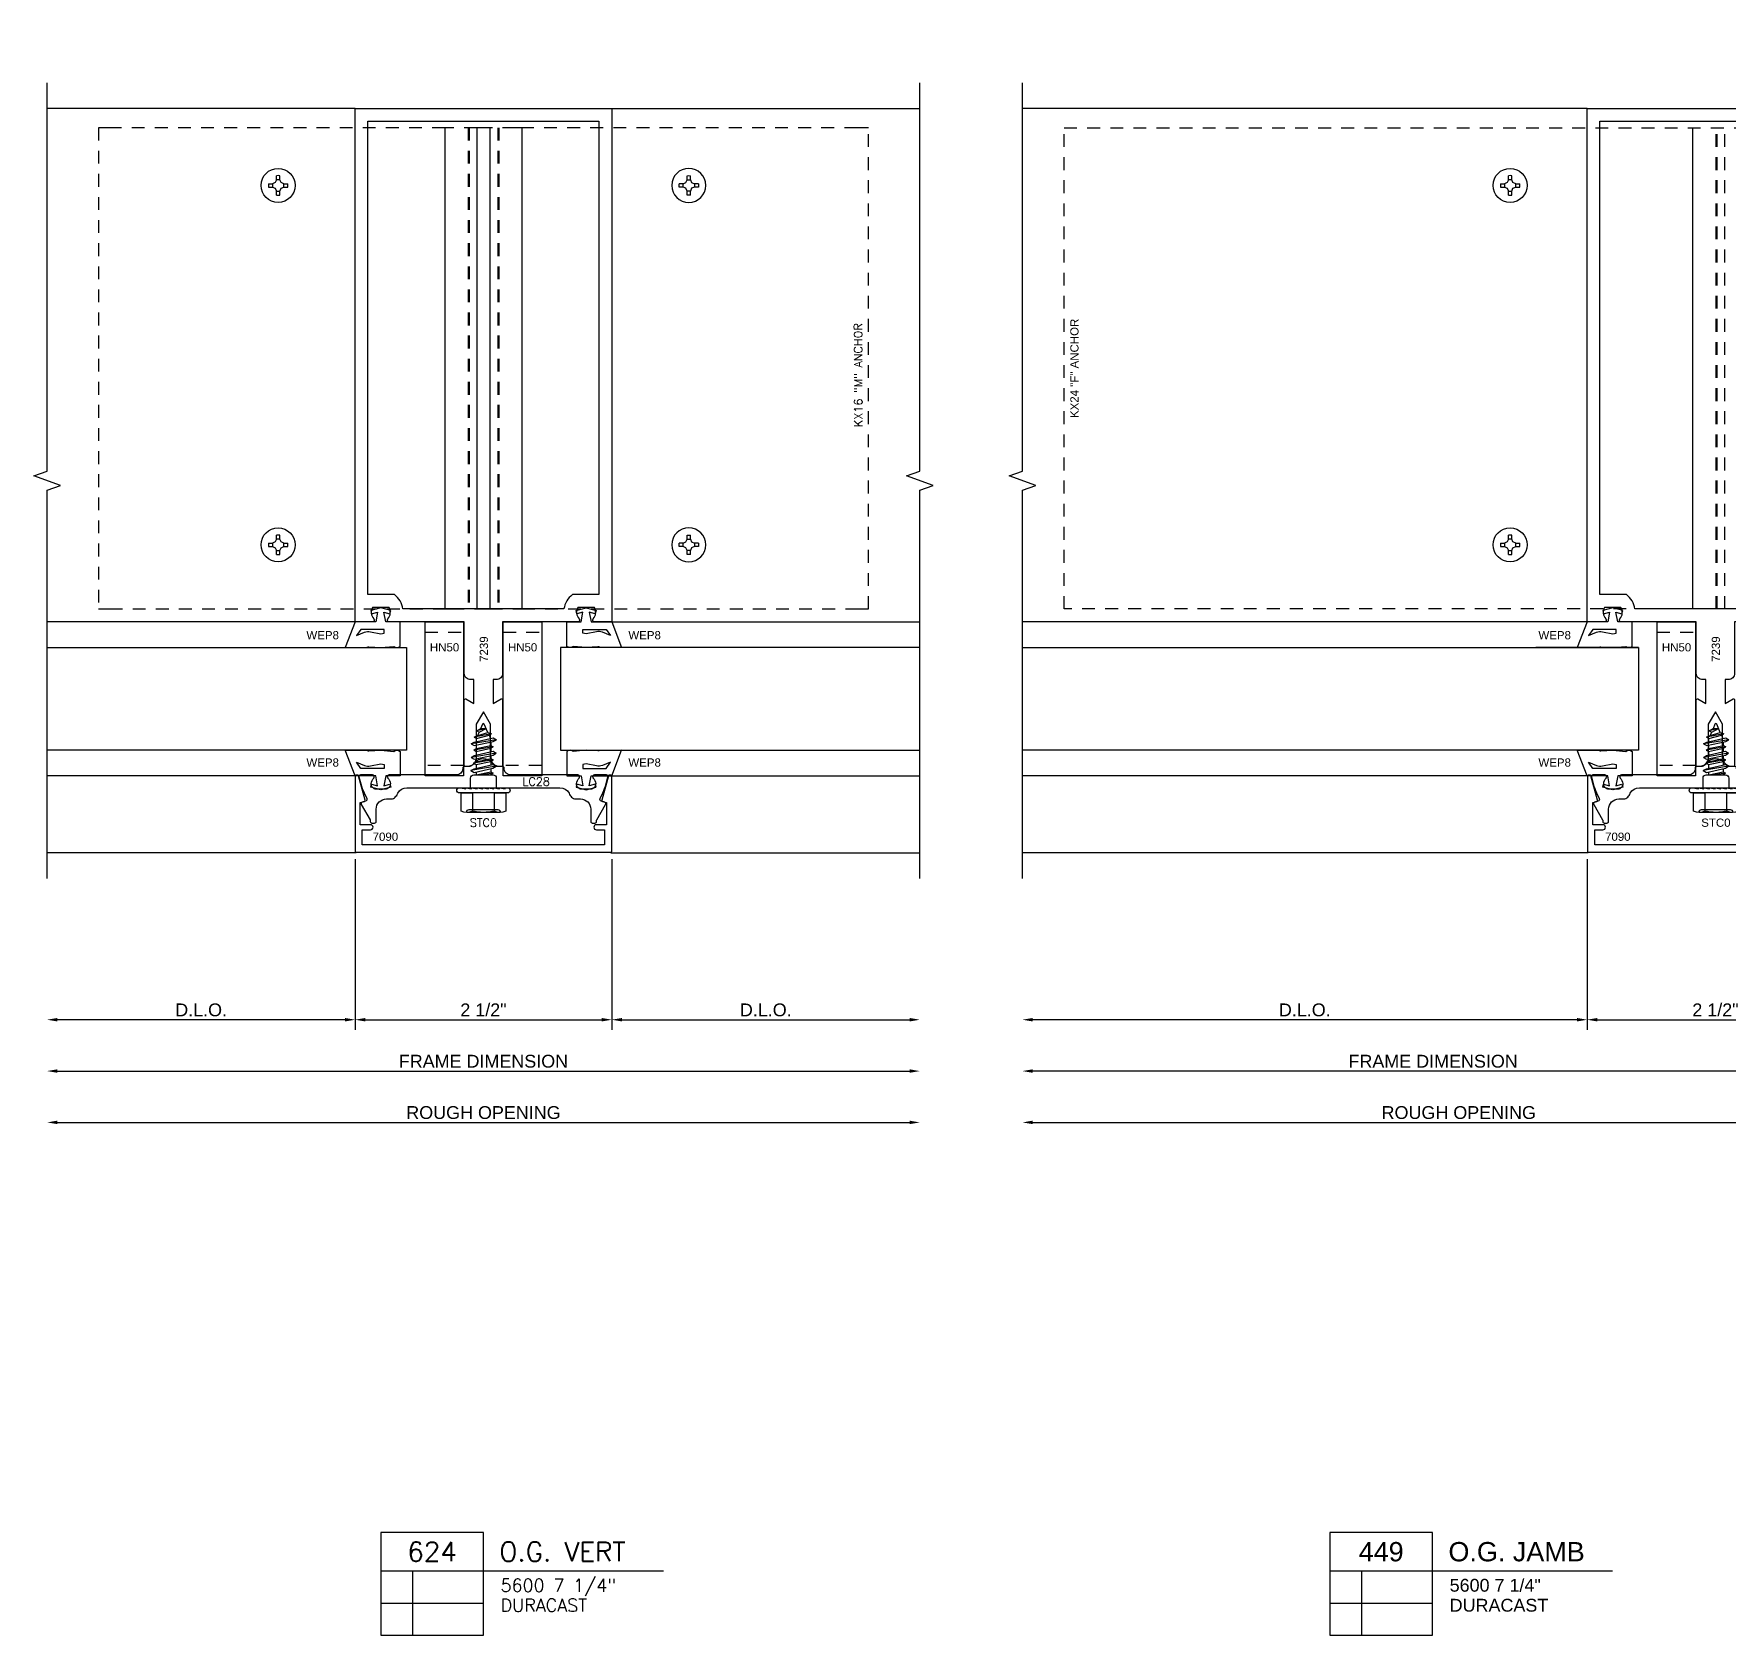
# Model space of a CAD drawing. Header units: inches. Extents: x -1 to 102, y -34 to 13.
# Drawn here: x 8.87 to 25.37, y -7.63 to 7.97 of the extents above; entities that cross this region are included whole.
import ezdxf
from ezdxf.enums import TextEntityAlignment as Align

# ---------------------------------------------------------------- set-up
doc = ezdxf.new("R2010")
doc.units = ezdxf.units.IN
doc.header["$LTSCALE"] = 0.5
doc.header["$MEASUREMENT"] = 0
doc.linetypes.add('HIDDEN', pattern=[0.375, 0.25, -0.125])
for name, color, linetype in [('EFCO_0', 7, 'Continuous'), ('EFCO_GlazingBlock', 3, 'Continuous'), ('ZE-ANNO-DIMS', 1, 'Continuous'), ('ZE-ANNO-LINE-BRKL', 1, 'Continuous'), ('ZE-ANNO-LINE-HIDD', 2, 'HIDDEN'), ('ZE-ANNO-PATT', 1, 'Continuous'), ('ZE-ANNO-SYMB', 3, 'Continuous'), ('ZE-ANNO-TEXT', 3, 'Continuous'), ('ZE-ANNO-TEXT-FSNR', 1, 'Continuous'), ('ZE-ANNO-TEXT-WSTP', 1, 'Continuous'), ('ZE-ANNO-TEXT-XTRU', 6, 'Continuous'), ('ZE-COND', 9, 'Continuous'), ('ZE-COND-SEAL', 9, 'Continuous'), ('ZE-GLAZ-BLOK', 1, 'Continuous'), ('ZE-GLAZ-FSNR', 3, 'Continuous'), ('ZE-GLAZ-GLAS', 3, 'Continuous'), ('ZE-GLAZ-PTRU', 5, 'Continuous'), ('ZE-GLAZ-WSTP', 3, 'Continuous'), ('ZE-GLAZ-XTRU', 7, 'Continuous'), ('ZE-GLAZ-XTRU-MBND', 9, 'Continuous')]:
    doc.layers.add(name, color=color, linetype=linetype)
doc.styles.add('EFCO', font='arial.ttf')
doc.styles.add('ROMANS', font='romans.shx')
doc.dimstyles.new('STD1', dxfattribs={"dimtxt": 0.125, "dimasz": 0.1, "dimexe": 0.1, "dimexo": 0.0625, "dimgap": 0.03, "dimtad": 1, "dimdec": 5, "dimzin": 4, "dimdsep": 46, "dimlunit": 4, "dimtxsty": 'EFCO', "dimcen": 0.09, "dimclrd": 1, "dimclre": 1, "dimclrt": 3, "dimazin": 0, "dimtfac": 1, "dimtdec": 5, "dimtmove": 0, "dimatfit": 3, "dimfxl": 1, "dimfrac": 2, "dimtolj": 1, "dimtzin": 0, "dimarcsym": 0})
pattern_1 = [(45, (-4.44976, -0.8244), (-0.0441942, 0.0441942), []), (135, (-4.44976, -0.8244), (-0.0441942, -0.0441942), [])]

# ---------------------------------------------------------------- blocks, each defined once
blk = doc.blocks.new('*D71')
at = {"layer": 'Defpoints', "color": 0, "transparency": 16777216}
for p in [(-0.01, 0), (-5.51, -0.25), (-5.51, -1.625)]:
    blk.add_point(p, dxfattribs=at)
at = {"layer": 'ZE-ANNO-DIMS', "color": 1, "lineweight": -2, "transparency": 16777216}
for p, q in [((-0.01, -0.062), (-0.01, -1.725)), ((-0.11, -1.625), (-5.41, -1.625))]:
    blk.add_line(p, q, dxfattribs=at)
at = {"layer": 'ZE-ANNO-DIMS', "color": 1, "transparency": 16777216}
for points in [[(-5.41, -1.608), (-5.41, -1.642), (-5.51, -1.625)], [(-0.11, -1.608), (-0.11, -1.642), (-0.01, -1.625)]]:
    blk.add_solid(points, dxfattribs=at)
at = {"layer": 'ZE-ANNO-DIMS', "color": 3, "transparency": 16777216, "insert": (-2.76, -1.53), "char_height": 0.125, "attachment_point": 5, "style": 'EFCO'}
blk.add_mtext('\\A1;D.L.O.', dxfattribs=at)
blk = doc.blocks.new('*D72')
at = {"layer": 'Defpoints', "color": 0, "transparency": 16777216}
for p in [(2.49, 0), (-5.51, -0.25), (-5.51, -2.125)]:
    blk.add_point(p, dxfattribs=at)
at = {"layer": 'ZE-ANNO-DIMS', "color": 1, "lineweight": -2, "transparency": 16777216}
for p, q in [((2.49, -0.062), (2.49, -2.225)), ((2.39, -2.125), (-5.41, -2.125))]:
    blk.add_line(p, q, dxfattribs=at)
at = {"layer": 'ZE-ANNO-DIMS', "color": 1, "transparency": 16777216}
for points in [[(-5.41, -2.108), (-5.41, -2.142), (-5.51, -2.125)], [(2.39, -2.108), (2.39, -2.142), (2.49, -2.125)]]:
    blk.add_solid(points, dxfattribs=at)
at = {"layer": 'ZE-ANNO-DIMS', "color": 3, "transparency": 16777216, "insert": (-1.51, -2.03), "char_height": 0.125, "attachment_point": 5, "style": 'EFCO'}
blk.add_mtext('\\A1;FRAME DIMENSION', dxfattribs=at)
blk = doc.blocks.new('*D73')
at = {"layer": 'Defpoints', "color": 0, "transparency": 16777216}
for p in [(2.99, 0), (-5.51, -0.25), (2.99, -2.625)]:
    blk.add_point(p, dxfattribs=at)
at = {"layer": 'ZE-ANNO-DIMS', "color": 1, "lineweight": -2, "transparency": 16777216}
for p, q in [((2.99, -0.062), (2.99, -2.725)), ((-5.41, -2.625), (2.89, -2.625))]:
    blk.add_line(p, q, dxfattribs=at)
at = {"layer": 'ZE-ANNO-DIMS', "color": 1, "transparency": 16777216}
for points in [[(-5.41, -2.608), (-5.41, -2.642), (-5.51, -2.625)], [(2.89, -2.608), (2.89, -2.642), (2.99, -2.625)]]:
    blk.add_solid(points, dxfattribs=at)
at = {"layer": 'ZE-ANNO-DIMS', "color": 3, "transparency": 16777216, "insert": (-1.26, -2.53), "char_height": 0.125, "attachment_point": 5, "style": 'EFCO'}
blk.add_mtext('\\A1;ROUGH OPENING', dxfattribs=at)
blk = doc.blocks.new('*D75')
at = {"layer": 'Defpoints', "color": 0, "transparency": 16777216}
for p in [(-0.01, 0), (2.49, 0), (2.49, -1.625)]:
    blk.add_point(p, dxfattribs=at)
at = {"layer": 'ZE-ANNO-DIMS', "color": 1, "lineweight": -2, "transparency": 16777216}
for p, q in [((-0.01, -0.062), (-0.01, -1.725)), ((2.49, -0.062), (2.49, -1.725)), ((0.09, -1.625), (2.39, -1.625))]:
    blk.add_line(p, q, dxfattribs=at)
at = {"layer": 'ZE-ANNO-DIMS', "color": 1, "transparency": 16777216}
for points in [[(0.09, -1.608), (0.09, -1.642), (-0.01, -1.625)], [(2.39, -1.608), (2.39, -1.642), (2.49, -1.625)]]:
    blk.add_solid(points, dxfattribs=at)
at = {"layer": 'ZE-ANNO-DIMS', "color": 3, "transparency": 16777216, "insert": (1.24, -1.53), "char_height": 0.125, "attachment_point": 5, "style": 'EFCO'}
blk.add_mtext('\\A1;2 1/2"', dxfattribs=at)
blk = doc.blocks.new('*D74')
at = {"layer": 'Defpoints', "color": 0, "transparency": 16777216}
for p in [(2.49, 0), (2.99, 0), (2.99, -2.125)]:
    blk.add_point(p, dxfattribs=at)
at = {"layer": 'ZE-ANNO-DIMS', "color": 1, "lineweight": -2, "transparency": 16777216}
for p, q in [((2.49, -0.062), (2.49, -2.225)), ((2.99, -0.062), (2.99, -2.225)), ((2.59, -2.125), (2.89, -2.125))]:
    blk.add_line(p, q, dxfattribs=at)
at = {"layer": 'ZE-ANNO-DIMS', "color": 1, "transparency": 16777216}
for points in [[(2.59, -2.108), (2.59, -2.142), (2.49, -2.125)], [(2.89, -2.108), (2.89, -2.142), (2.99, -2.125)]]:
    blk.add_solid(points, dxfattribs=at)
at = {"layer": 'ZE-ANNO-DIMS', "color": 3, "transparency": 16777216, "insert": (2.74, -2.03), "char_height": 0.125, "attachment_point": 5, "style": 'EFCO'}
blk.add_mtext('\\A1;1/2"', dxfattribs=at)
blk = doc.blocks.new('7239')
at = {"layer": 'ZE-GLAZ-XTRU', "ltscale": 0.5}
for points in [[(1.063, -0.511), (1.063, -0.01), (0.332, -0.01, -0.652555), (0.319, 0.02, 0.329088), (0.33, 0.13), (0.17, 0.13, 0.329088), (0.181, 0.02, -0.652555), (0.168, -0.01), (0.01, -0.01, -0.414214), (0, 0), (0, 4.99), (2.5, 4.99), (2.5, 0, -0.414214), (2.49, -0.01), (2.332, -0.01, -0.652555), (2.319, 0.02, 0.329088), (2.33, 0.13), (2.17, 0.13, 0.329088), (2.181, 0.02, -0.652555), (2.168, -0.01), (1.437, -0.01), (1.437, -0.511, -0.414214), (1.375, -0.573), (1.344, -0.573), (1.344, -0.806), (1.422, -0.761, -0.57735), (1.437, -0.77), (1.437, -1.41, -0.414214), (1.427, -1.42), (1.413, -1.42, -0.414214), (1.32, -1.327), (1.32, -1.006), (1.25, -0.885), (1.18, -1.006), (1.18, -1.327, -0.414214), (1.087, -1.42), (1.073, -1.42, -0.414214), (1.063, -1.41), (1.063, -0.77, -0.57735), (1.078, -0.761), (1.156, -0.806), (1.156, -0.573), (1.125, -0.573, -0.414214)], [(2.375, 4.865), (2.375, 0.255), (2.116, 0.255, 0.192798), (2.034, 0.115), (0.466, 0.115, 0.192798), (0.384, 0.255), (0.125, 0.255), (0.125, 4.865)]]:
    blk.add_lwpolyline(points, format="xyb", close=True, dxfattribs=at)
at = {"layer": 'ZE-ANNO-TEXT-XTRU', "ltscale": 0.5, "style": 'EFCO', "flags": 8}
blk.add_attdef('DIENO', text='', height=0.08, rotation=90, dxfattribs=at).set_placement((1.254, -0.276), align=Align.MIDDLE_CENTER)
blk = doc.blocks.new('stk4hd')
at = {"layer": 'ZE-GLAZ-FSNR'}
for p, q in [((-0.094, 0.016), (-0.055, 0.016)), ((-0.028, 0.028), (-0.055, 0.016)), ((-0.055, 0.016), (-0.055, -0.016)), ((-0.016, 0.055), (-0.028, 0.028)), ((-0.016, 0.055), (-0.016, 0.094)), ((0.016, 0.055), (-0.016, 0.055)), ((0.016, 0.055), (0.016, 0.094)), ((0.028, 0.028), (0.016, 0.055)), ((0.055, 0.016), (0.028, 0.028)), ((0.055, -0.016), (0.055, 0.016)), ((0.055, 0.016), (0.094, 0.016)), ((-0.094, -0.016), (-0.055, -0.016)), ((-0.055, -0.016), (-0.028, -0.028)), ((-0.028, -0.028), (-0.016, -0.055)), ((-0.016, -0.094), (-0.016, -0.055)), ((-0.016, -0.055), (0.016, -0.055)), ((0.016, -0.055), (0.028, -0.028)), ((0.016, -0.094), (0.016, -0.055)), ((0.028, -0.028), (0.055, -0.016)), ((0.055, -0.016), (0.094, -0.016))]:
    blk.add_line(p, q, dxfattribs=at)
blk.add_circle((0, 0), 0.166, dxfattribs=at)
for start, end in [(170.3794, 189.6206), (80.3794, 99.6206), (350.3794, 9.6206), (260.3794, 279.6206)]:
    blk.add_arc((0, 0), 0.0951, start, end, dxfattribs=at)
at = {"layer": 'ZE-ANNO-TEXT-FSNR', "style": 'EFCO', "flags": 9}
blk.add_attdef('FSTN#', text='', height=0.08, dxfattribs=at).set_placement((0, 0.266), align=Align.MIDDLE_CENTER)
blk = doc.blocks.new('kx24')
at = {"layer": 'ZE-ANNO-LINE-HIDD'}
for p, q in [((1.063, 0), (1.063, 4.687)), ((1.14, 0), (1.14, 4.687)), ((1.149, 0), (1.149, 4.687))]:
    blk.add_line(p, q, dxfattribs=at)
blk.add_lwpolyline([(0, 4.687), (0, 0), (7.5, 0), (7.5, 4.687)], close=True, dxfattribs=at)
at = {"layer": 'ZE-GLAZ-XTRU'}
for p, q in [((0.818, 0), (0.818, 4.687)), ((0.938, 0), (0.938, 4.687)), ((1.375, 0), (1.375, 4.687))]:
    blk.add_line(p, q, dxfattribs=at)
at = {"layer": 'ZE-ANNO-TEXT-XTRU', "ltscale": 0.5, "style": 'EFCO', "flags": 12}
blk.add_attdef('DIENO', text='', height=0.08, rotation=90, dxfattribs=at).set_placement((7.4, 2.344), align=Align.MIDDLE_CENTER)
blk = doc.blocks.new('HN50')
at = {"layer": 'ZE-ANNO-LINE-HIDD'}
for p, q in [((0, -0.1), (0.375, -0.1)), ((0.375, -1.4), (0, -1.4))]:
    blk.add_line(p, q, dxfattribs=at)
at = {"layer": 'ZE-GLAZ-BLOK'}
blk.add_lwpolyline([(0.375, -1.5), (0, -1.5), (0, 0), (0.375, 0)], close=True, dxfattribs=at)
at = {"layer": 'ZE-ANNO-TEXT-XTRU', "style": 'EFCO', "flags": 8}
blk.add_attdef('BKNO', text='', height=0.08, dxfattribs=at).set_placement((0.188, -0.248), align=Align.MIDDLE_CENTER)
blk = doc.blocks.new('WEP8 COMPRESSED')
at = {"layer": 'ZE-GLAZ-WSTP'}
for points in [[(-0.188, -0.135), (-0.048, -0.135), (-0.031, -0.04), (-0.089, -0.056), (-0.098, -0.026), (0, 0), (0.097, -0.026), (0.089, -0.056), (0.031, -0.04), (0.048, -0.135), (0.25, -0.135), (0.346, -0.385), (0.133, -0.382, 0.152568), (0.115, -0.38), (-0.001, -0.385), (-0.126, -0.374, -0.354839), (-0.188, -0.374)], [(0.101, -0.232), (0, -0.253), (-0.032, -0.245), (-0.032, -0.209), (0.194, -0.209), (0.236, -0.269), (0.158, -0.237, 0.152568)]]:
    blk.add_lwpolyline(points, format="xyb", close=True, dxfattribs=at)
at = {"layer": 'ZE-ANNO-TEXT-XTRU', "style": 'EFCO', "flags": 8}
blk.add_attdef('WEP8', text='', height=0.08, dxfattribs=at).set_placement((0.056, -0.499), align=Align.MIDDLE_CENTER)
blk = doc.blocks.new('*U90')
at = {"layer": 'ZE-GLAZ-WSTP'}
ref = blk.add_blockref('WEP8 COMPRESSED', (0.25, -0.135), dxfattribs=dict(at, rotation=180))
ref.add_attrib('WEP8', 'WEP8', dxfattribs={"layer": 'ZE-ANNO-TEXT-XTRU', "height": 0.08, "style": 'EFCO'}).set_placement((-0.316, 0.131), align=Align.MIDDLE_CENTER)
blk = doc.blocks.new('*U91')
at = {"layer": 'ZE-GLAZ-WSTP'}
ref = blk.add_blockref('WEP8 COMPRESSED', (0.25, 0.135), dxfattribs=dict(at, xscale=-1))
ref.add_attrib('WEP8', 'WEP8', dxfattribs={"layer": 'ZE-ANNO-TEXT-XTRU', "height": 0.08, "style": 'EFCO'}).set_placement((-0.316, -0.13), align=Align.MIDDLE_CENTER)
blk = doc.blocks.new('5625g400rj')
for p, q in [((0, 0), (-5.5, 0)), ((-5.5, -0.25), (0.5, -0.25)), ((0.5, -0.25), (-0.5, -0.25))]:
    blk.add_line(p, q)
at = {"layer": 'ZE-GLAZ-GLAS'}
blk.add_lwpolyline([(-5.5, -0.25), (0.5, -0.25), (0.5, -1.251), (-5.5, -1.251)], dxfattribs=at)
at = {"layer": 'ZE-GLAZ-XTRU-MBND'}
for p, q in [((0, 0), (-5.5, 0)), ((0, -1.501), (-5.5, -1.501))]:
    blk.add_line(p, q, dxfattribs=at)
at = {"layer": 'EFCO_GlazingBlock'}
ref = blk.add_blockref('HN50', (0.682, 0), dxfattribs=at)
ref.add_attrib('BKNO', 'HN50', dxfattribs={"layer": 'ZE-ANNO-TEXT-XTRU', "height": 0.08, "style": 'EFCO'}).set_placement((0.871, -0.248), align=Align.MIDDLE_CENTER)
at = {"layer": 'ZE-GLAZ-WSTP', "linetype": 'Continuous'}
for name, p in [('*U91', (0, 0)), ('*U90', (0, -1.501))]:
    blk.add_blockref(name, p, dxfattribs=at)
blk = doc.blocks.new('STC0S')
at = {"layer": 'ZE-GLAZ-FSNR'}
for p, q in [((-0.168, 0.24), (-0.168, 0.24)), ((-0.162, 0.24), (0.162, 0.24)), ((0.168, 0.24), (0.168, 0.24)), ((-0.095, -0.143), (0.011, -0.125)), ((-0.071, -0.129), (-0.095, -0.143)), ((-0.071, -0.156), (-0.095, -0.143)), ((-0.071, -0.129), (-0.071, -0.125)), ((-0.053, -0.125), (-0.071, -0.129)), ((0.07, -0.125), (-0.071, -0.156)), ((-0.071, -0.186), (-0.071, -0.156)), ((0.072, -0.155), (0.072, -0.125)), ((-0.071, -0.256), (-0.071, -0.222)), ((-0.071, -0.315), (-0.071, -0.283)), ((0.072, -0.224), (0.072, -0.19)), ((0.072, -0.283), (0.072, -0.252)), ((0.072, -0.351), (0.072, -0.318)), ((-0.071, -0.383), (-0.071, -0.35)), ((-0.071, -0.445), (-0.071, -0.41)), ((-0.055, -0.511), (-0.069, -0.48)), ((0.07, -0.48), (0.072, -0.474)), ((0.072, -0.413), (0.072, -0.379)), ((0.072, -0.474), (0.072, -0.448)), ((0.042, -0.543), (0.057, -0.51))]:
    blk.add_line(p, q, dxfattribs=at)
for points in [[(-0.108, 0.227), (-0.108, 0.05), (-0.217, 0.05), (-0.217, 0.227, -0.23094), (-0.108, 0.227, -0.057544), (0, 0.24)], [(-0.168, 0.24, 0.414214), (-0.143, 0.215), (0.108, 0.215)], [(0, 0.24, -0.057544), (0.108, 0.227, -0.23094), (0.217, 0.227), (0.217, 0.05), (0.108, 0.05), (0.108, 0.227)], [(0.108, 0.215), (0.143, 0.215, 0.414214), (0.168, 0.24, 0.414214)]]:
    blk.add_lwpolyline(points, format="xyb", dxfattribs=at)
at = {"layer": 'ZE-GLAZ-FSNR', "flags": 128}
blk.add_lwpolyline([(-0.048, 0.009), (-0.048, 0), (-0.102, 0.009), (-0.102, 0), (-0.157, 0.009), (-0.157, 0), (-0.211, 0.009), (-0.211, 0), (-0.235, 0, -0.414214), (-0.26, 0.025), (-0.26, 0.025, -0.414214), (-0.235, 0.05), (0.235, 0.05, -0.414214), (0.26, 0.025), (0.26, 0.025, -0.414214), (0.235, 0), (0.225, 0), (0.171, 0.009), (0.171, 0), (0.116, 0.009), (0.116, 0), (0.061, 0.009), (0.061, 0), (0.007, 0.009), (0.007, 0)], format="xyb", close=True, dxfattribs=at)
for points in [[(0.125, 0.007), (0.125, -0.094, -0.414214), (0.094, -0.125), (-0.094, -0.125, -0.414214), (-0.125, -0.094), (-0.125, 0.004)], [(-0.043, -0.538), (-0.008, -0.62, 0.665055), (0.009, -0.619), (0.028, -0.575)]]:
    blk.add_lwpolyline(points, format="xyb", dxfattribs=at)
for points in [[(0.123, -0.168), (0.092, -0.185), (-0.092, -0.226), (-0.123, -0.209), (0.123, -0.168), (0.092, -0.15), (-0.092, -0.191), (-0.123, -0.209)], [(0.121, -0.296), (0.091, -0.314), (-0.094, -0.355), (-0.124, -0.337), (0.121, -0.296), (0.091, -0.279), (-0.094, -0.319), (-0.124, -0.337)], [(0.096, -0.239), (0.072, -0.253), (-0.071, -0.284), (-0.095, -0.271), (0.096, -0.239), (0.072, -0.225), (-0.071, -0.257), (-0.095, -0.271)], [(0.12, -0.427), (0.089, -0.445), (-0.096, -0.486), (-0.126, -0.468), (0.12, -0.427), (0.089, -0.41), (-0.096, -0.451), (-0.126, -0.468)], [(0.094, -0.367), (0.071, -0.381), (-0.073, -0.413), (-0.096, -0.399), (0.094, -0.367), (0.071, -0.354), (-0.073, -0.385), (-0.096, -0.399)], [(0.092, -0.493), (0.069, -0.479), (-0.054, -0.511), (-0.078, -0.524), (0.092, -0.493), (0.055, -0.51), (-0.042, -0.539), (-0.078, -0.524)], [(0.065, -0.556), (0.041, -0.543), (-0.025, -0.578), (0.065, -0.556), (0.027, -0.576), (-0.025, -0.578)]]:
    blk.add_lwpolyline(points, dxfattribs=at)
at = {"layer": 'ZE-ANNO-TEXT-FSNR', "style": 'EFCO', "flags": 8}
blk.add_attdef('FSTN#', text='', height=0.08, dxfattribs=at).set_placement((0, 0.34), align=Align.MIDDLE_CENTER)
blk = doc.blocks.new('LC28')
at = {"layer": 'ZE-GLAZ-PTRU'}
blk.add_lwpolyline([(0, 0.075, 0.231422), (-0.086, 0.033, -0.125284), (-0.124, 0.003, -0.103148), (-0.144, -0.001), (-0.187, -0.001, 0.414214), (-0.202, -0.016), (-0.202, -0.02, -0.414214), (-0.265, -0.082), (-0.919, -0.082, 0.656945), (-0.932, -0.112, -0.166775), (-0.907, -0.167, -0.441769), (-0.957, -0.222), (-1.043, -0.222, -0.441769), (-1.093, -0.167, -0.166775), (-1.068, -0.112, 0.656945), (-1.081, -0.082), (-1.198, -0.082, 0.493145), (-1.213, -0.101), (-1.195, -0.169, 0.046594), (-1.162, -0.256), (-1.137, -0.31, -0.469876), (-1.149, -0.338), (-1.181, -0.347, 0.493145), (-1.19, -0.369), (-1.104, -0.518, -0.131652), (-1.102, -0.525), (-1.102, -0.536, 0.414214), (-1.087, -0.551), (-1.06, -0.551, 0.414214), (-1.045, -0.536), (-1.045, -0.416, -0.414214), (-0.945, -0.316), (-0.897, -0.316, 0.216818), (-0.859, -0.299, 0.060762), (-0.834, -0.261, -0.281285), (-0.745, -0.207), (0.745, -0.207, -0.281285), (0.834, -0.261, 0.060762), (0.859, -0.299, 0.216818), (0.897, -0.316), (0.945, -0.316, -0.414214), (1.045, -0.416), (1.045, -0.536, 0.414214), (1.06, -0.551), (1.087, -0.551, 0.414214), (1.102, -0.536), (1.102, -0.525, -0.131652), (1.104, -0.518), (1.19, -0.369, 0.493145), (1.181, -0.347), (1.149, -0.338, -0.469876), (1.137, -0.31), (1.162, -0.256, 0.046594), (1.195, -0.169), (1.213, -0.101, 0.493145), (1.198, -0.082), (1.081, -0.082, 0.656945), (1.068, -0.112, -0.166775), (1.093, -0.167, -0.441769), (1.043, -0.222), (0.957, -0.222, -0.441769), (0.907, -0.167, -0.166775), (0.932, -0.112, 0.656945), (0.919, -0.082), (0.265, -0.082, -0.414214), (0.202, -0.02), (0.202, -0.016, 0.414214), (0.187, -0.001), (0.144, -0.001, -0.103148), (0.124, 0.003, -0.125284), (0.086, 0.033, 0.231422), (0, 0.075)], format="xyb", dxfattribs=at)
at = {"layer": 'ZE-ANNO-TEXT-XTRU', "style": 'EFCO', "flags": 8}
blk.add_attdef('DIENO', text='', height=0.08, dxfattribs=at).set_placement((0.514, -0.147), align=Align.MIDDLE_CENTER)
blk = doc.blocks.new('7090')
at = {"layer": 'ZE-GLAZ-XTRU', "ltscale": 0.5}
blk.add_lwpolyline([(2.42, 0.07), (0.06, 0.07), (0.06, 0.217), (0.14, 0.217, 1), (0.14, 0.267), (0.04, 0.267), (0.04, 0.482), (0.08, 0.493, 0.414183), (0.087, 0.505), (0.023, 0.743, 0.339483), (0.013, 0.75), (0, 0.75, 0.414214), (-0.01, 0.74), (-0.01, 0.01, 0.414214), (0, 0), (2.48, 0, 0.414214), (2.49, 0.01), (2.49, 0.74, 0.414214), (2.48, 0.75), (2.467, 0.75, 0.339483), (2.457, 0.743), (2.393, 0.505, 0.414183), (2.4, 0.493), (2.44, 0.482), (2.44, 0.267), (2.34, 0.267, 1), (2.34, 0.217), (2.42, 0.217)], format="xyb", close=True, dxfattribs=at)
at = {"layer": 'ZE-ANNO-TEXT-XTRU', "ltscale": 0.5, "style": 'EFCO', "flags": 8}
blk.add_attdef('DIENO', text='', height=0.08, dxfattribs=at).set_placement((0.285, 0.15), align=Align.MIDDLE_CENTER)
blk = doc.blocks.new('*U88')
at = {"layer": 'ZE-ANNO-PATT'}
h = blk.add_hatch(dxfattribs=at)
h.set_pattern_fill('ANSI37', color=256, scale=0.5, style=0)
h.set_pattern_definition(pattern_1)
h.paths.add_polyline_path([(0.629, 0, 0.414214), (0.877, 0.248, 0.418984), (0.629, 0.5), (0.455, 0.5, 0.414214), (0.207, 0.252, 0.418984), (0.455, 0)])
at = {"layer": 'ZE-ANNO-SYMB', "color": 5}
blk.add_lwpolyline([(-0.551, 0.375), (-0.364, 0.375), (-0.364, 0.437), (-0.176, 0.25), (-0.364, 0.063), (-0.364, 0.125), (-0.551, 0.125)], close=True, dxfattribs=at)
at = {"layer": 'ZE-COND-SEAL'}
blk.add_lwpolyline([(0.207, 0.248), (0.207, 0.252, -0.414214), (0.455, 0.5), (0.629, 0.5, -0.414214), (0.877, 0.252), (0.877, 0.248, -0.414214), (0.629, 0), (0.455, 0, -0.414214)], format="xyb", close=True, dxfattribs=at)
for centre, start, end in [((-0.445, 0.25), 330.6454, 29.3546), ((-0.382, 0.25), 330.6454, 29.3546), ((-0.32, 0.25), 330.6454, 29.3546), ((-0.257, 0.25), 13.8889, 29.3546), ((-0.195, 0.25), 20.708, 29.3546), ((-0.132, 0.25), 25.0834, 29.3546), ((-0.257, 0.25), 330.6454, 346.1111), ((-0.195, 0.25), 330.6454, 339.292), ((-0.132, 0.25), 330.6454, 334.9166)]:
    blk.add_arc(centre, 0.51, start, end, dxfattribs=at)
at = {"layer": 'ZE-ANNO-SYMB', "style": 'EFCO'}
blk.add_text('S', height=0.14, dxfattribs=at).set_placement((-0.387, 0.25), align=Align.MIDDLE)
blk = doc.blocks.new('*U89')
at = {"layer": 'ZE-ANNO-PATT'}
h = blk.add_hatch(dxfattribs=at)
h.set_pattern_fill('ANSI37', color=256, scale=0.5, style=0)
h.set_pattern_definition(pattern_1)
h.paths.add_polyline_path([(-0.629, 0, -0.414214), (-0.877, 0.248, -0.418984), (-0.629, 0.5), (-0.455, 0.5, -0.414214), (-0.207, 0.252, -0.418984), (-0.455, 0)])
at = {"layer": 'ZE-ANNO-SYMB', "color": 5}
blk.add_lwpolyline([(0.551, 0.375), (0.364, 0.375), (0.364, 0.437), (0.176, 0.25), (0.364, 0.063), (0.364, 0.125), (0.551, 0.125)], close=True, dxfattribs=at)
at = {"layer": 'ZE-COND-SEAL'}
blk.add_lwpolyline([(-0.207, 0.248), (-0.207, 0.252, 0.414214), (-0.455, 0.5), (-0.629, 0.5, 0.414214), (-0.877, 0.252), (-0.877, 0.248, 0.414214), (-0.629, 0), (-0.455, 0, 0.414214)], format="xyb", close=True, dxfattribs=at)
for centre, start, end in [((0.132, 0.25), 150.6454, 154.9166), ((0.195, 0.25), 150.6454, 159.292), ((0.257, 0.25), 150.6454, 166.1111), ((0.32, 0.25), 150.6454, 209.3546), ((0.382, 0.25), 150.6454, 209.3546), ((0.445, 0.25), 150.6454, 209.3546), ((0.132, 0.25), 205.0834, 209.3546), ((0.195, 0.25), 200.708, 209.3546), ((0.257, 0.25), 193.8889, 209.3546)]:
    blk.add_arc(centre, 0.51, start, end, dxfattribs=at)
at = {"layer": 'ZE-ANNO-SYMB', "style": 'EFCO'}
blk.add_text('S', height=0.14, dxfattribs=at).set_placement((0.387, 0.25), align=Align.MIDDLE)
blk = doc.blocks.new('Detail Callout')
at = {"layer": 'ZE-ANNO-SYMB', "color": 5}
for p, q in [((1, 0), (0, 0)), ((0, 0), (0, -1)), ((1, -1), (1, 0)), ((0, -0.375), (1, -0.375)), ((0.313, -1), (0.313, -0.375)), ((1, -0.375), (2.753, -0.375)), ((0, -0.688), (1, -0.688)), ((0, -1), (1, -1))]:
    blk.add_line(p, q, dxfattribs=at)
at = {"layer": 'ZE-ANNO-SYMB', "style": 'EFCO'}
for tag, height, p in [('DETAIL', 0.188, (0.5, -0.188)), ('SIM', 0.125, (-0.24, -0.531)), ('RNO', 0.125, (0.156, -0.531)), ('REF1', 0.125, (0.657, -0.531)), ('SIM2', 0.125, (-0.24, -0.844)), ('RN2', 0.125, (0.156, -0.844)), ('REF2', 0.125, (0.657, -0.844))]:
    blk.add_attdef(tag, text='', height=height, dxfattribs=at).set_placement(p, align=Align.MIDDLE_CENTER)
for tag, height, p in [('DESC', 0.188, (1.155, -0.188)), ('SERIES', 0.125, (1.167, -0.515))]:
    blk.add_attdef(tag, text='', height=height, dxfattribs=at).set_placement(p, align=Align.MIDDLE_LEFT)
for tag, p in [('CONFIG', (1.167, -0.772)), ('HDWR', (1.167, -0.965))]:
    blk.add_attdef(tag, p, '', height=0.125, dxfattribs=at)
blk = doc.blocks.new('*U39')
at = {"layer": 'ZE-GLAZ-WSTP'}
blk.add_lwpolyline([(0.002, 0.082), (-0.02, 0), (0.002, -0.082), (0.031, -0.074), (0.019, -0.03), (0.093, -0.05), (0.093, -0.192), (0.318, -0.192), (0.318, 0.192), (0.093, 0.192), (0.093, 0.05), (0.019, 0.03), (0.031, 0.074)], close=True, dxfattribs=at)
blk.add_circle((0.205, 0), 0.063, dxfattribs=at)
at = {"layer": 'ZE-ANNO-TEXT-WSTP', "style": 'EFCO', "flags": 8}
blk.add_attdef('GSK#', text='', height=0.08, dxfattribs=at).set_placement((0.531, -0.042), align=Align.MIDDLE_CENTER)
blk = doc.blocks.new('lc44')
at = {"layer": 'ZE-GLAZ-XTRU'}
for points in [[(0.27, -0.063), (0.247, -0.096, -0.73323), (0.22, -0.087), (0.22, 0.085, 0.414214), (0.205, 0.1), (0.179, 0.1, 0.414214), (0.164, 0.085), (0.164, -0.087, -0.73323), (0.137, -0.096), (0.114, -0.063, -0.153915), (0.111, -0.054), (0.111, -0.049, -0.153915), (0.114, -0.04), (0.126, -0.022, 0.153915), (0.129, -0.014), (0.129, 0.085, 0.414214), (0.114, 0.1), (0.08, 0.1, 0.414214), (0.05, 0.07), (0.05, 0.015, -0.414214), (0.035, 0), (0.015, 0, -0.414214), (0, 0.015), (0, 1.251, -0.414214), (0.015, 1.266), (0.112, 1.266, -0.65883), (0.125, 1.236, 0.29902), (0.106, 1.135, 0.300593), (0.12, 1.126), (0.264, 1.126, 0.300593), (0.278, 1.135, 0.29902), (0.259, 1.236, -0.65883), (0.272, 1.266), (0.369, 1.266, -0.414214), (0.384, 1.251), (0.384, 0.015, -0.414214), (0.369, 0), (0.349, 0, -0.414214), (0.334, 0.015), (0.334, 0.07, 0.414214), (0.304, 0.1), (0.27, 0.1, 0.414214), (0.255, 0.085), (0.255, -0.014, 0.153915), (0.258, -0.022), (0.27, -0.04, -0.153915), (0.273, -0.049), (0.273, -0.054, -0.153915)], [(0.12, 0.19, -0.414214), (0.09, 0.22), (0.09, 1.006, -0.414214), (0.12, 1.036), (0.264, 1.036, -0.414214), (0.294, 1.006), (0.294, 0.22, -0.414214), (0.264, 0.19)]]:
    blk.add_lwpolyline(points, format="xyb", close=True, dxfattribs=at)
at = {"layer": 'ZE-ANNO-TEXT-XTRU', "style": 'EFCO', "flags": 8}
blk.add_attdef('DIENO', (0.243, 0.426), '', height=0.08, rotation=90, dxfattribs=at)
blk = doc.blocks.new('*D78')
at = {"layer": 'Defpoints', "color": 0, "transparency": 16777216}
for p in [(-3.01, -0.25), (5.49, -0.25), (5.49, -2.625)]:
    blk.add_point(p, dxfattribs=at)
at = {"layer": 'ZE-ANNO-DIMS', "color": 1, "lineweight": -2, "transparency": 16777216}
blk.add_line((-2.91, -2.625), (5.39, -2.625), dxfattribs=at)
at = {"layer": 'ZE-ANNO-DIMS', "color": 1, "transparency": 16777216}
for points in [[(-2.91, -2.608), (-2.91, -2.642), (-3.01, -2.625)], [(5.39, -2.608), (5.39, -2.642), (5.49, -2.625)]]:
    blk.add_solid(points, dxfattribs=at)
at = {"layer": 'ZE-ANNO-DIMS', "color": 3, "transparency": 16777216, "insert": (1.24, -2.53), "char_height": 0.125, "attachment_point": 5, "style": 'EFCO'}
blk.add_mtext('\\A1;ROUGH OPENING', dxfattribs=at)
blk = doc.blocks.new('*D79')
at = {"layer": 'Defpoints', "color": 0, "transparency": 16777216}
for p in [(-3.01, -0.25), (5.49, -0.25), (5.49, -2.125)]:
    blk.add_point(p, dxfattribs=at)
at = {"layer": 'ZE-ANNO-DIMS', "color": 1, "lineweight": -2, "transparency": 16777216}
blk.add_line((-2.91, -2.125), (5.39, -2.125), dxfattribs=at)
at = {"layer": 'ZE-ANNO-DIMS', "color": 1, "transparency": 16777216}
for points in [[(-2.91, -2.108), (-2.91, -2.142), (-3.01, -2.125)], [(5.39, -2.108), (5.39, -2.142), (5.49, -2.125)]]:
    blk.add_solid(points, dxfattribs=at)
at = {"layer": 'ZE-ANNO-DIMS', "color": 3, "transparency": 16777216, "insert": (1.24, -2.03), "char_height": 0.125, "attachment_point": 5, "style": 'EFCO'}
blk.add_mtext('\\A1;FRAME DIMENSION', dxfattribs=at)
blk = doc.blocks.new('*D80')
at = {"layer": 'Defpoints', "color": 0, "transparency": 16777216}
for p in [(2.49, 0), (5.49, -0.25), (5.49, -1.625)]:
    blk.add_point(p, dxfattribs=at)
at = {"layer": 'ZE-ANNO-DIMS', "color": 1, "lineweight": -2, "transparency": 16777216}
for p, q in [((2.49, -0.062), (2.49, -1.725)), ((2.59, -1.625), (5.39, -1.625))]:
    blk.add_line(p, q, dxfattribs=at)
at = {"layer": 'ZE-ANNO-DIMS', "color": 1, "transparency": 16777216}
for points in [[(2.59, -1.608), (2.59, -1.642), (2.49, -1.625)], [(5.39, -1.608), (5.39, -1.642), (5.49, -1.625)]]:
    blk.add_solid(points, dxfattribs=at)
at = {"layer": 'ZE-ANNO-DIMS', "color": 3, "transparency": 16777216, "insert": (3.99, -1.53), "char_height": 0.125, "attachment_point": 5, "style": 'EFCO'}
blk.add_mtext('\\A1;D.L.O.', dxfattribs=at)
blk = doc.blocks.new('*D81')
at = {"layer": 'Defpoints', "color": 0, "transparency": 16777216}
for p in [(-0.01, 0), (-3.01, -0.25), (-3.01, -1.625)]:
    blk.add_point(p, dxfattribs=at)
at = {"layer": 'ZE-ANNO-DIMS', "color": 1, "lineweight": -2, "transparency": 16777216}
for p, q in [((-0.01, -0.062), (-0.01, -1.725)), ((-0.11, -1.625), (-2.91, -1.625))]:
    blk.add_line(p, q, dxfattribs=at)
at = {"layer": 'ZE-ANNO-DIMS', "color": 1, "transparency": 16777216}
for points in [[(-2.91, -1.608), (-2.91, -1.642), (-3.01, -1.625)], [(-0.11, -1.608), (-0.11, -1.642), (-0.01, -1.625)]]:
    blk.add_solid(points, dxfattribs=at)
at = {"layer": 'ZE-ANNO-DIMS', "color": 3, "transparency": 16777216, "insert": (-1.51, -1.53), "char_height": 0.125, "attachment_point": 5, "style": 'EFCO'}
blk.add_mtext('\\A1;D.L.O.', dxfattribs=at)
blk = doc.blocks.new('*D82')
at = {"layer": 'Defpoints', "color": 0, "transparency": 16777216}
for p in [(-0.01, 0), (2.49, 0), (2.49, -1.625)]:
    blk.add_point(p, dxfattribs=at)
at = {"layer": 'ZE-ANNO-DIMS', "color": 1, "lineweight": -2, "transparency": 16777216}
for p, q in [((-0.01, -0.062), (-0.01, -1.725)), ((2.49, -0.062), (2.49, -1.725)), ((0.09, -1.625), (2.39, -1.625))]:
    blk.add_line(p, q, dxfattribs=at)
at = {"layer": 'ZE-ANNO-DIMS', "color": 1, "transparency": 16777216}
for points in [[(0.09, -1.608), (0.09, -1.642), (-0.01, -1.625)], [(2.39, -1.608), (2.39, -1.642), (2.49, -1.625)]]:
    blk.add_solid(points, dxfattribs=at)
at = {"layer": 'ZE-ANNO-DIMS', "color": 3, "transparency": 16777216, "insert": (1.24, -1.53), "char_height": 0.125, "attachment_point": 5, "style": 'EFCO'}
blk.add_mtext('\\A1;2 1/2"', dxfattribs=at)
blk = doc.blocks.new('kx16')
at = {"layer": 'ZE-ANNO-LINE-HIDD'}
for p, q in [((3.601, 4.687), (3.601, 0)), ((3.61, 4.687), (3.61, 0)), ((3.89, 4.687), (3.89, 0)), ((3.899, 4.687), (3.899, 0))]:
    blk.add_line(p, q, dxfattribs=at)
blk.add_lwpolyline([(0, 4.687), (0, 0), (0.109, 0), (3.375, 0), (3.438, 0), (3.687, 0), (3.812, 0), (4.062, 0), (4.125, 0), (7.391, 0), (7.5, 0), (7.5, 4.687), (7.391, 4.687), (4.125, 4.687), (4.062, 4.687), (3.812, 4.687), (3.687, 4.687), (3.438, 4.687), (3.375, 4.687), (0.109, 4.687)], close=True, dxfattribs=at)
at = {"layer": 'ZE-GLAZ-XTRU'}
for p, q in [((3.375, 4.687), (3.375, 0)), ((3.687, 4.687), (3.687, 0)), ((3.812, 4.687), (3.812, 0)), ((4.125, 4.687), (4.125, 0))]:
    blk.add_line(p, q, dxfattribs=at)
at = {"layer": 'ZE-ANNO-TEXT-XTRU', "ltscale": 0.5, "style": 'ROMANS', "flags": 12}
blk.add_attdef('DIENO', text='', height=0.08, rotation=90.1, dxfattribs=at).set_placement((7.4, 2.277), align=Align.MIDDLE_CENTER)
blk = doc.blocks.new('*U92')
at = {"layer": 'ZE-GLAZ-WSTP'}
ref = blk.add_blockref('WEP8 COMPRESSED', (-0.25, -0.135), dxfattribs=dict(at, xscale=-1, rotation=180))
ref.add_attrib('WEP8', 'WEP8', dxfattribs={"layer": 'ZE-ANNO-TEXT-XTRU', "height": 0.08, "style": 'EFCO'}).set_placement((0.32, 0.131), align=Align.MIDDLE_CENTER)
blk = doc.blocks.new('*U93')
at = {"layer": 'ZE-GLAZ-WSTP'}
ref = blk.add_blockref('WEP8 COMPRESSED', (-0.25, 0.135), dxfattribs=at)
ref.add_attrib('WEP8', 'WEP8', dxfattribs={"layer": 'ZE-ANNO-TEXT-XTRU', "height": 0.08, "style": 'EFCO'}).set_placement((0.32, -0.13), align=Align.MIDDLE_CENTER)
blk = doc.blocks.new('5625g400intv')
at = {"layer": 'ZE-GLAZ-GLAS'}
for points in [[(-3, -0.25), (0.5, -0.25), (0.5, -1.251), (-3, -1.251)], [(5.5, -0.25), (2, -0.25), (2, -1.251), (5.5, -1.251)]]:
    blk.add_lwpolyline(points, dxfattribs=at)
at = {"layer": 'ZE-GLAZ-XTRU-MBND'}
for p, q in [((0, 0), (-3, 0)), ((0, 0), (-3, 0)), ((2.5, 0), (5.5, 0)), ((0, -1.501), (-3, -1.501)), ((2.5, -1.501), (5.5, -1.501))]:
    blk.add_line(p, q, dxfattribs=at)
at = {"layer": 'ZE-GLAZ-BLOK'}
ref = blk.add_blockref('HN50', (0.682, 0), dxfattribs=at)
ref.add_attrib('BKNO', 'HN50', dxfattribs={"layer": 'ZE-ANNO-TEXT-XTRU', "height": 0.08, "style": 'EFCO'}).set_placement((0.871, -0.248), align=Align.MIDDLE_CENTER)
ref = blk.add_blockref('HN50', (1.442, 0), dxfattribs=at)
ref.add_attrib('BKNO', 'HN50', dxfattribs={"layer": 'ZE-ANNO-TEXT-XTRU', "height": 0.08, "style": 'EFCO'}).set_placement((1.631, -0.248), align=Align.MIDDLE_CENTER)
at = {"layer": 'ZE-GLAZ-WSTP', "linetype": 'Continuous'}
for name, p in [('*U91', (0, 0)), ('*U93', (2.5, 0)), ('*U90', (0, -1.501)), ('*U92', (2.5, -1.501))]:
    blk.add_blockref(name, p, dxfattribs=at)
blk = doc.blocks.new('optionalsealnoterj')
at = {"layer": 'ZE-ANNO-TEXT'}
for points in [[(-1.175, 0.792), (-0.5, 0.792), (-0.5, 0.315), (-1.175, 0.315)], [(-1.144, 0.76), (-0.531, 0.76), (-0.531, 0.347), (-1.144, 0.347)]]:
    blk.add_lwpolyline(points, close=True, dxfattribs=at)
at = {"layer": 'ZE-ANNO-TEXT', "style": 'EFCO'}
for s, p in [('OPTIONAL', (-1.115, 0.643)), ('SEAL', (-0.998, 0.384))]:
    blk.add_text(s, height=0.08, dxfattribs=at).set_placement(p)
blk.add_text('COSMETIC', height=0.08, dxfattribs=at).set_placement((-0.834, 0.513), align=Align.CENTER)
at = {"layer": 'ZE-ANNO-TEXT'}
blk.add_leader([(0, 0), (-0.5, 0.554)], dimstyle='STD1', override={"dimgap": 0.03, "dimtad": 0}, dxfattribs=at)
blk = doc.blocks.new('D5625d449')
at = {"layer": 'ZE-ANNO-LINE-BRKL'}
blk.add_lwpolyline([(-5.510001, -0.25), (-5.510001, 3.531233), (-5.381213, 3.578108), (-5.638789, 3.671858), (-5.510001, 3.718733), (-5.510001, 7.499966)], dxfattribs=at)
at = {"layer": 'ZE-COND'}
blk.add_line((2.99, 0), (2.99, 7.249966), dxfattribs=at)
at = {"layer": 'ZE-GLAZ-XTRU-MBND'}
for p, q in [((-0.010001, 7.249966), (-5.510001, 7.249966)), ((0, 0), (-5.510001, 0))]:
    blk.add_line(p, q, dxfattribs=at)
ref = blk.add_blockref('*U39', (2.24, 1.931966), dxfattribs=dict(xscale=-1, rotation=270))
ref.add_attrib('GSK#', 'WEQ4', dxfattribs={"layer": 'ZE-ANNO-TEXT-WSTP', "height": 0.08, "style": 'EFCO', "flags": 8}).set_placement((2.634978, 2.141757), align=Align.MIDDLE_CENTER)
ref = blk.add_blockref('lc44', (2.432, 0.758966), dxfattribs=dict(xscale=-1))
ref.add_attrib('DIENO', 'LC44', (2.26877, 1.184715), dxfattribs={"layer": 'ZE-ANNO-TEXT-XTRU', "height": 0.08, "rotation": 90, "style": 'EFCO'})
at = {"layer": 'EFCO_0', "linetype": 'Continuous'}
blk.add_blockref('optionalsealnoterj', (2.739999, 7.184485), dxfattribs=at)
at = {"layer": 'ZE-ANNO-SYMB'}
blk.add_blockref('Detail Callout', (-2.515783, -6.61763), dxfattribs=at).add_auto_attribs({'DETAIL': '449', 'DESC': 'O.G. JAMB', 'SERIES': '5600 7 1/4"', 'CONFIG': 'DURACAST'})
at = {"layer": 'ZE-COND-SEAL', "rotation": 90}
for name, p in [('*U89', (2.99, 7.249966)), ('*U88', (2.99, 2.249966))]:
    blk.add_blockref(name, p, dxfattribs=at)
at = {"layer": 'ZE-GLAZ-FSNR'}
for p in [(-0.760001, 6.499966), (-0.760001, 2.999966)]:
    blk.add_blockref('stk4hd', p, dxfattribs=at)
ref = blk.add_blockref('STC0S', (1.244393, 0.633966), dxfattribs=dict(at, rotation=180))
ref.add_attrib('FSTN#', 'STC0', dxfattribs={"layer": 'ZE-ANNO-TEXT-FSNR', "height": 0.08, "style": 'EFCO'}).set_placement((1.244393, 0.293966), align=Align.MIDDLE_CENTER)
at = {"layer": 'ZE-GLAZ-GLAS'}
blk.add_blockref('5625g400rj', (-0.01, 2.249966), dxfattribs=at)
at = {"layer": 'ZE-GLAZ-XTRU'}
ref = blk.add_blockref('7239', (-0.01, 2.259966), dxfattribs=at)
ref.add_attrib('DIENO', '7239', dxfattribs={"layer": 'ZE-ANNO-TEXT-XTRU', "ltscale": 0.5, "height": 0.08, "rotation": 90, "style": 'EFCO'}).set_placement((1.243872, 1.984428), align=Align.MIDDLE_CENTER)
ref = blk.add_blockref('kx24', (2.396, 2.374965), dxfattribs=dict(at, xscale=-1))
ref.add_attrib('DIENO', 'KX24 "F" ANCHOR', dxfattribs={"layer": 'ZE-ANNO-TEXT-XTRU', "ltscale": 0.5, "height": 0.08, "rotation": 90, "style": 'EFCO'}).set_placement((-5.004, 4.718465), align=Align.MIDDLE_CENTER)
for name, p, values in [('LC28', (1.244393, 0.841018), {'DIENO': 'LC28'}), ('7090', (0.004217, 0.00737), {'DIENO': '7090'})]:
    blk.add_blockref(name, p, dxfattribs=at).add_auto_attribs(values)
at = {"layer": 'ZE-ANNO-DIMS'}
for base, p1, p2, text, override, picture, middle in [((-5.510001, -1.625), (-0.01, 0), (-5.510001, -0.25), 'D.L.O.', {"dimse2": 1}, '*D71', (-2.76, -1.530326)), ((-5.510001, -2.125), (2.49, 0), (-5.510001, -0.25), 'FRAME DIMENSION', {"dimse2": 1}, '*D72', (-1.51, -2.030326)), ((2.99, -2.625), (-5.510001, -0.25), (2.99, 0), 'ROUGH OPENING', {"dimse1": 1, "dimse2": 0}, '*D73', (-1.26, -2.530326))]:
    dim = blk.add_linear_dim(base=base, p1=p1, p2=p2, angle=180, text=text, dimstyle='STD1', override=override, dxfattribs=at)
    dim.commit()
    dim.dimension.update_dxf_attribs({"geometry": picture, "text_midpoint": middle})
for base, p1, p2, picture, middle in [((2.49, -1.625), (-0.01, 0), (2.49, 0), '*D75', (1.24, -1.530369)), ((2.99, -2.125), (2.49, 0), (2.99, 0), '*D74', (2.74, -2.030369))]:
    dim = blk.add_linear_dim(base=base, p1=p1, p2=p2, angle=180, dimstyle='STD1', dxfattribs=at)
    dim.commit()
    dim.dimension.update_dxf_attribs({"geometry": picture, "text_midpoint": middle})
blk = doc.blocks.new('D5625d624')
at = {"layer": 'ZE-ANNO-LINE-BRKL'}
for points in [[(-3.010001, -0.25), (-3.010001, 3.531233), (-2.881213, 3.578108), (-3.138789, 3.671858), (-3.010001, 3.718733), (-3.010001, 7.499966)], [(5.489999, -0.25), (5.489999, 3.531233), (5.618787, 3.578108), (5.361211, 3.671858), (5.489999, 3.718733), (5.489999, 7.499966)]]:
    blk.add_lwpolyline(points, dxfattribs=at)
at = {"layer": 'ZE-GLAZ-XTRU-MBND'}
for p, q in [((-0.010001, 7.249966), (-3.010001, 7.249966)), ((2.489999, 7.249966), (5.489999, 7.249966)), ((0, 0), (-3.010001, 0)), ((2.48, 0), (5.489999, 0))]:
    blk.add_line(p, q, dxfattribs=at)
at = {"layer": 'ZE-ANNO-SYMB'}
ref = blk.add_blockref('Detail Callout', (0.239824, -6.61763), dxfattribs=at)
ref.add_attrib('DETAIL', '624', dxfattribs={"height": 0.1875, "style": 'ROMANS'}).set_placement((0.739824, -6.80513), align=Align.MIDDLE_CENTER)
ref.add_attrib('DESC', 'O.G. VERT', dxfattribs={"height": 0.1875, "style": 'ROMANS'}).set_placement((1.394496, -6.80513), align=Align.MIDDLE_LEFT)
ref.add_attrib('SERIES', '5600 7 1/4"', dxfattribs={"height": 0.125, "style": 'ROMANS'}).set_placement((1.406807, -7.13308), align=Align.MIDDLE_LEFT)
ref.add_attrib('CONFIG', 'DURACAST', (1.406807, -7.389188), dxfattribs={"height": 0.125, "style": 'ROMANS'})
at = {"layer": 'ZE-GLAZ-FSNR'}
for p in [(-0.760001, 6.499966), (-0.760001, 2.999966)]:
    blk.add_blockref('stk4hd', p, dxfattribs=at)
at = {"layer": 'ZE-GLAZ-FSNR', "xscale": -1}
for p in [(3.239999, 6.499966), (3.239999, 2.999966)]:
    blk.add_blockref('stk4hd', p, dxfattribs=at)
at = {"layer": 'ZE-GLAZ-FSNR'}
ref = blk.add_blockref('STC0S', (1.24, 0.633966), dxfattribs=dict(at, rotation=180))
ref.add_attrib('FSTN#', 'STC0', dxfattribs={"layer": 'ZE-ANNO-TEXT-FSNR', "height": 0.08, "style": 'ROMANS'}).set_placement((1.24, 0.293966), align=Align.MIDDLE_CENTER)
at = {"layer": 'ZE-GLAZ-GLAS'}
blk.add_blockref('5625g400intv', (-0.01, 2.249966), dxfattribs=at)
at = {"layer": 'ZE-GLAZ-XTRU'}
ref = blk.add_blockref('7239', (-0.01, 2.259966), dxfattribs=at)
ref.add_attrib('DIENO', '7239', dxfattribs={"layer": 'ZE-ANNO-TEXT-XTRU', "ltscale": 0.5, "height": 0.08, "rotation": 90, "style": 'EFCO'}).set_placement((1.243872, 1.984428), align=Align.MIDDLE_CENTER)
ref = blk.add_blockref('kx16', (-2.51, 2.374966), dxfattribs=at)
ref.add_attrib('DIENO', 'KX16 "M" ANCHOR', dxfattribs={"layer": 'ZE-ANNO-TEXT-XTRU', "ltscale": 0.5, "height": 0.08, "rotation": 90.1, "style": 'ROMANS'}).set_placement((4.89, 4.65218), align=Align.MIDDLE_CENTER)
ref = blk.add_blockref('LC28', (1.24, 0.841018), dxfattribs=at)
ref.add_attrib('DIENO', 'LC28', dxfattribs={"layer": 'ZE-ANNO-TEXT-XTRU', "height": 0.08, "style": 'ROMANS', "flags": 8}).set_placement((1.753853, 0.694023), align=Align.MIDDLE_CENTER)
blk.add_blockref('7090', (-0.000176, 0.00737), dxfattribs=at).add_auto_attribs({'DIENO': '7090'})
at = {"layer": 'ZE-ANNO-DIMS'}
for base, p1, p2, text, override, picture, middle in [((-3.010001, -1.625), (-0.010001, 0), (-3.010001, -0.25), 'D.L.O.', {"dimse1": 0, "dimse2": 1}, '*D81', (-1.510001, -1.530326)), ((5.489999, -1.625), (2.489999, 0), (5.489999, -0.25), 'D.L.O.', {"dimse2": 1}, '*D80', (3.989999, -1.530326)), ((5.489999, -2.625), (-3.010001, -0.25), (5.489999, -0.25), 'ROUGH OPENING', {"dimse1": 1, "dimse2": 1}, '*D78', (1.239999, -2.530326)), ((5.489999, -2.125), (-3.010001, -0.25), (5.489999, -0.25), 'FRAME DIMENSION', {"dimse1": 1, "dimse2": 1}, '*D79', (1.239999, -2.030326))]:
    dim = blk.add_linear_dim(base=base, p1=p1, p2=p2, angle=180, text=text, dimstyle='STD1', override=override, dxfattribs=at)
    dim.commit()
    dim.dimension.update_dxf_attribs({"geometry": picture, "text_midpoint": middle})
dim = blk.add_linear_dim(base=(2.489999, -1.625), p1=(-0.010001, 0), p2=(2.489999, 0), angle=180, dimstyle='STD1', dxfattribs=at)
dim.commit()
dim.dimension.update_dxf_attribs({"geometry": '*D82', "text_midpoint": (1.239999, -1.530369)})
blk = doc.blocks.new('D5625C600[1]')
at = {"layer": 'ZE-GLAZ-XTRU'}
for name, p in [('D5625d449', (24.006, -0.007)), ('D5625d624', (12.006, -0.007))]:
    blk.add_blockref(name, p, dxfattribs=at)

msp = doc.modelspace()

# ---------------------------------------------------------------- block references
msp.add_blockref('D5625C600[1]', (0, 0))

doc.saveas('drawing.dxf')
